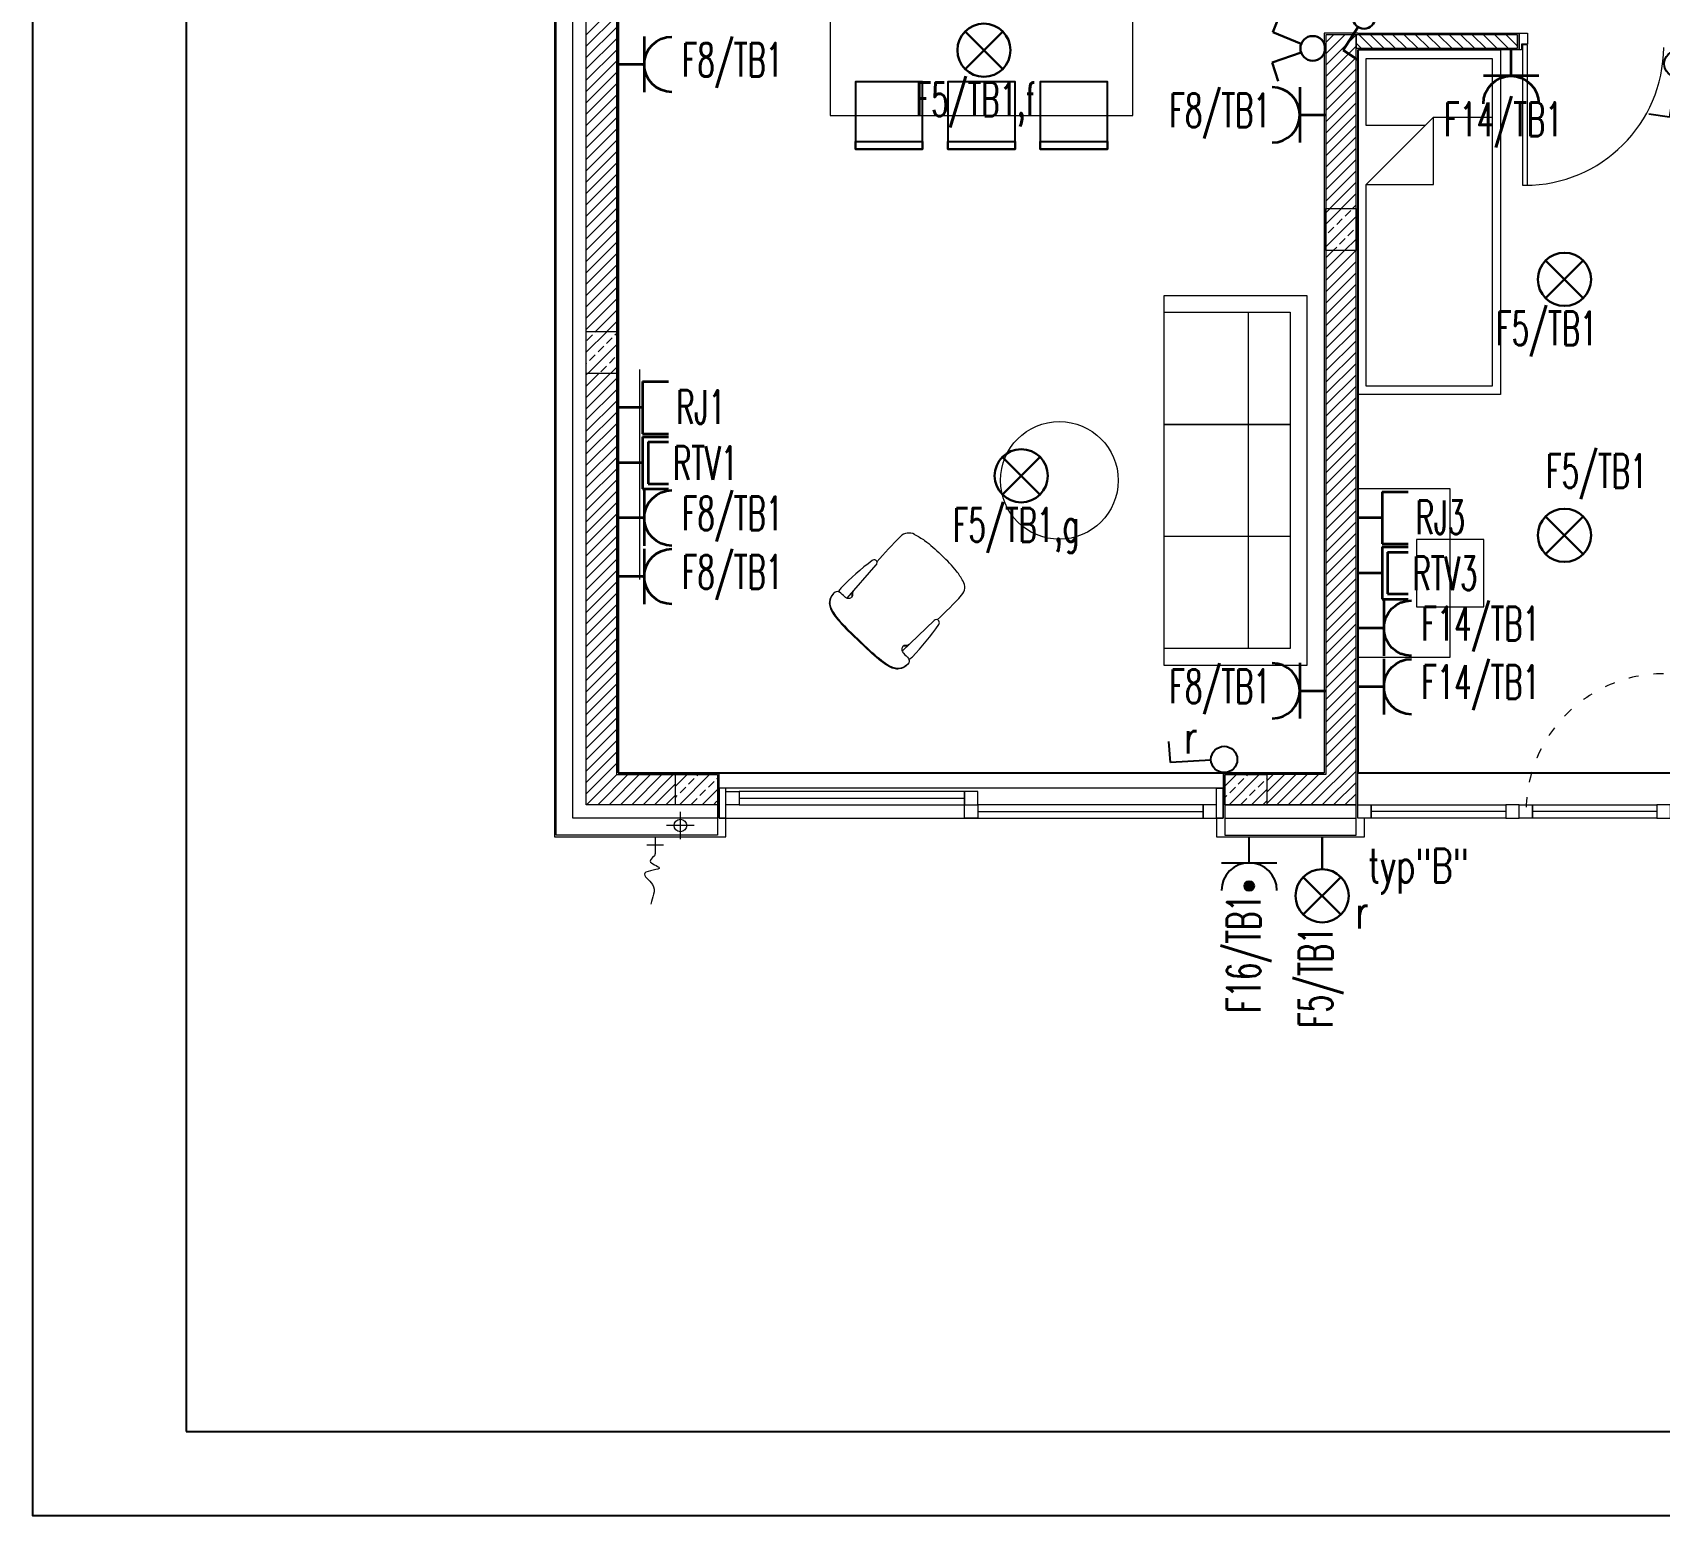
# Model space of a CAD drawing. Header units: millimetres. Extents: x 1780 to 154263, y -7240 to 17216.
# Drawn here: x 114275 to 115243, y 2437 to 3319 of the extents above; entities that cross this region are included whole.
import ezdxf

# ---------------------------------------------------------------- set-up
doc = ezdxf.new("R2010")
doc.units = ezdxf.units.MM
doc.linetypes.add('ACAD_ISO03W100', pattern=[30, 12, -18])
for name, color, linetype, lineweight in [('2d_SX_aranżacja niedrukowana', 191, 'Continuous', 5), ('2d_SX_gruba przekroje', 90, 'Continuous', 20), ('2d_SX_instalacje - kanalizacja opadowa', 130, 'Continuous', 5), ('2d_SX_instalacje szkic - woda', 140, 'Continuous', 5), ('2d_SX_stolarka drzwiowa', 211, 'Continuous', 5), ('2d_SX_stolarka okienna', 5, 'Continuous', 5), ('2d_SX_stolarka okznaczenia', 251, 'Continuous', 5), ('2d_SX_szraf', 251, 'Continuous', 0), ('2d_SX_warstwy', 181, 'Continuous', 9)]:
    doc.layers.add(name, color=color, linetype=linetype, lineweight=lineweight)
doc.layers.add('2d_SX_powierzchnia', color=251, linetype='Continuous', plot=False)
doc.layers.add('2d_SX_rewizja 18 września', color=210, linetype='Continuous')
doc.layers.add('60 instalacje elektryka', color=10, linetype='Continuous')
doc.styles.add('OPIS', font='simplex.shx', dxfattribs={"width": 0.7, "height": 4})
doc.linetypes.add('ZIGZAG', pattern='A,0.00254,-5.08,[131,ltypeshp.shx,S=5.08,R=0,X=-5.08,Y=0],-10.16,[131,ltypeshp.shx,S=5.08,R=180,X=5.08,Y=0],-5.08', length=20.32254)

# ---------------------------------------------------------------- blocks, each defined once
blk = doc.blocks.new('PDKLD B2')
at = {"color": 8}
for points in [[(107171.01, -13036.04), (107171.01, -12996.04), (107131.01, -12996.04), (107131.01, -13036.04)], [(107226.01, -13036.04), (107226.01, -12996.04), (107186.01, -12996.04), (107186.01, -13036.04)], [(107281.01, -13036.04), (107281.01, -12996.04), (107241.01, -12996.04), (107241.01, -13036.04)], [(107131.01, -13036.04), (107131.01, -13031.59), (107171.01, -13031.59), (107171.01, -13036.04), (107171.01, -13036.04)], [(107186.01, -13036.04), (107186.01, -13031.59), (107226.01, -13031.59), (107226.01, -13036.04), (107226.01, -13036.04)], [(107241.01, -13036.04), (107241.01, -13031.59), (107281.01, -13031.59), (107281.01, -13036.04), (107281.01, -13036.04)]]:
    blk.add_lwpolyline(points, close=True, dxfattribs=at)
at = {"layer": '2d_SX_aranżacja niedrukowana', "color": 8}
for p, q in [((107116.01, -12936.04), (107116.01, -13016.04)), ((107296.01, -13016.04), (107296.01, -12936.04)), ((107429.88, -13182.1), (107429.88, -12977.1)), ((107429.88, -12977.1), (107514.88, -12977.1)), ((107514.88, -12977.1), (107514.88, -13182.1)), ((107434.88, -13022.1), (107434.88, -12982.1)), ((107434.88, -12982.1), (107509.88, -12982.1)), ((107509.88, -12982.1), (107509.88, -13017.1)), ((107116.01, -13016.04), (107296.01, -13016.04)), ((107434.88, -13057.1), (107474.88, -13017.1)), ((107474.88, -13057.1), (107474.88, -13017.1)), ((107474.88, -13017.1), (107509.88, -13017.1)), ((107509.88, -13017.1), (107509.88, -13177.1)), ((107469.88, -13022.1), (107434.88, -13022.1)), ((107434.88, -13057.1), (107474.88, -13057.1)), ((107434.88, -13177.1), (107434.88, -13057.1)), ((107314.62, -13343.13), (107314.62, -13123.13)), ((107314.62, -13123.13), (107399.62, -13123.13)), ((107399.62, -13123.13), (107399.62, -13343.13)), ((107314.62, -13133.13), (107364.62, -13133.13)), ((107314.62, -13199.8), (107314.62, -13133.13)), ((107314.62, -13133.13), (107389.62, -13133.13)), ((107314.62, -13333.13), (107314.62, -13133.13)), ((107314.62, -13133.13), (107389.62, -13133.13)), ((107364.62, -13133.13), (107364.62, -13333.13)), ((107389.62, -13133.13), (107389.62, -13199.8)), ((107389.62, -13133.13), (107389.62, -13333.13)), ((107002.8, -13292.14), (107002.8, -13167.25)), ((107514.88, -13182.1), (107429.88, -13182.1)), ((107509.88, -13177.1), (107434.88, -13177.1)), ((107389.62, -13199.8), (107314.62, -13199.8)), ((107314.62, -13266.47), (107314.62, -13199.8)), ((107314.62, -13199.8), (107389.62, -13199.8)), ((107389.62, -13199.8), (107389.62, -13266.47)), ((107484.88, -13238.23), (107429.88, -13238.23)), ((107429.88, -13238.23), (107429.88, -13338.23)), ((107484.88, -13338.23), (107484.88, -13238.23)), ((107389.62, -13266.47), (107314.62, -13266.47)), ((107504.88, -13268.23), (107464.88, -13268.23)), ((107464.88, -13268.23), (107464.88, -13308.23)), ((107504.88, -13308.23), (107504.88, -13268.23)), ((107464.88, -13308.23), (107504.88, -13308.23)), ((107389.62, -13333.13), (107314.62, -13333.13)), ((107429.88, -13338.23), (107484.88, -13338.23)), ((107399.62, -13343.13), (107314.62, -13343.13))]:
    blk.add_line(p, q, dxfattribs=at)
at = {"layer": '2d_SX_aranżacja niedrukowana', "color": 8, "ltscale": 5}
for p, q in [((107181.76, -13277.13), (107182.55, -13277.89)), ((107182.55, -13277.89), (107181.76, -13277.13)), ((107126.01, -13303.22), (107143.45, -13283.43)), ((107158.81, -13334.68), (107177.86, -13316.43)), ((107125.59, -13321.56), (107133.05, -13328.71)), ((107125.92, -13321.22), (107133.37, -13328.38)), ((107140.83, -13335.53), (107133.37, -13328.38)), ((107140.5, -13335.87), (107133.05, -13328.71))]:
    blk.add_line(p, q, dxfattribs=at)
at = {"layer": '2d_SX_aranżacja niedrukowana', "color": 8}
blk.add_circle((107252.35, -13233.13), 35, dxfattribs=at)
at = {"layer": '2d_SX_aranżacja niedrukowana', "color": 8, "ltscale": 5}
for centre, radius, start, end in [((107294.03, -13406.56), 195.37, 134.19938, 140.24116), ((107162.83, -13271.4), 7, 61.2827, 135.59731), ((107236.16, -13407.31), 158.33, 126.9475, 135.96863), ((107142.19, -13282.38), 2, 64.79629, 126.9475), ((107141.72, -13283.38), 3.1, 63.80091, 64.79629), ((107142.01, -13282.17), 1.92, 319.04015, 55.3686), ((107127.91, -13302.38), 7.57, 137.54867, 156.94204), ((107189.07, -13296.57), 7, 316.79697, 31.11158), ((107048.54, -13171.13), 195.37, 312.15312, 318.19491), ((107050.21, -13228.98), 158.33, 316.42565, 325.44679), ((107179.17, -13317.82), 1.92, 37.02568, 133.35414), ((107178.96, -13317.64), 2, 325.44679, 27.59799), ((107159.57, -13332.74), 7.57, 295.45225, 314.84562)]:
    blk.add_arc(centre, radius, start, end, dxfattribs=at)
for points, knots in [([(107166.19, -13265.26), (107168.23, -13266.37), (107173.91, -13269.64), (107178.68, -13274.19), (107181.76, -13277.13)], [23.240302, 23.240302, 23.240302, 23.240302, 92.790579, 219.761328, 219.761328, 219.761328, 219.761328]), ([(107195.06, -13292.95), (107193.86, -13290.96), (107190.36, -13285.42), (107185.61, -13280.84), (107182.55, -13277.89)], [23.240302, 23.240302, 23.240302, 23.240302, 92.790579, 219.761328, 219.761328, 219.761328, 219.761328]), ([(107129.89, -13298.9), (107129.18, -13299.69), (107129.35, -13301.23), (107129.3, -13302.67), (107126.55, -13303.79), (107123.84, -13301.88), (107122.28, -13299.69), (107118.7, -13298.69), (107114.64, -13304.75), (107117.55, -13312.08), (107121.75, -13316.8), (107125.92, -13321.22)], [35.547652, 35.547652, 35.547652, 35.547652, 49.00023, 66.309288, 85.229526, 111.193115, 163.953793, 196.697447, 241.054968, 281.448437, 328.775439, 328.775439, 328.775439, 328.775439]), ([(107129.56, -13299.24), (107128.85, -13300.03), (107129.01, -13301.47), (107129, -13302.34), (107128.74, -13302.72)], [35.547652, 35.547652, 35.547652, 35.547652, 49.00023, 64.270287, 64.270287, 64.270287, 64.270287]), ([(107117.78, -13300.57), (107116.68, -13301.63), (107114.51, -13305.57), (107117.23, -13312.42), (107121.43, -13317.14), (107125.59, -13321.56)], [205.467781, 205.467781, 205.467781, 205.467781, 241.054968, 281.448437, 328.775439, 328.775439, 328.775439, 328.775439]), ([(107161.8, -13342.79), (107160.79, -13343.93), (107156.94, -13346.27), (107149.99, -13343.84), (107145.09, -13339.84), (107140.5, -13335.87)], [205.467781, 205.467781, 205.467781, 205.467781, 241.054968, 281.448437, 328.775439, 328.775439, 328.775439, 328.775439]), ([(107162.97, -13330.63), (107162.2, -13331.37), (107160.66, -13331.26), (107159.23, -13331.37), (107158.22, -13334.16), (107160.24, -13336.79), (107162.5, -13338.26), (107163.64, -13341.8), (107157.76, -13346.11), (107150.31, -13343.5), (107145.42, -13339.5), (107140.83, -13335.53)], [35.547652, 35.547652, 35.547652, 35.547652, 49.00023, 66.309288, 85.229526, 111.193115, 163.953793, 196.697447, 241.054968, 281.448437, 328.775439, 328.775439, 328.775439, 328.775439]), ([(107162.64, -13330.96), (107161.88, -13331.71), (107160.43, -13331.6), (107159.57, -13331.66), (107159.2, -13331.93)], [35.547652, 35.547652, 35.547652, 35.547652, 49.00023, 64.270287, 64.270287, 64.270287, 64.270287])]:
    blk.add_open_spline(points, degree=3, knots=knots, dxfattribs=at)
at = {"layer": '2d_SX_gruba przekroje', "color": 8}
for p, q in [((106951.88, -12637.1), (106951.88, -13445.1)), ((106989.88, -13407.1), (106989.88, -12867.1)), ((107429.88, -12967.1), (107409.88, -12967.1)), ((107409.88, -12967.1), (107409.88, -13407.1)), ((107429.88, -12967.1), (107525.88, -12967.1)), ((107525.88, -12967.1), (107525.88, -12977.1)), ((107525.88, -12977.1), (107429.88, -12977.1)), ((107429.88, -13407.1), (107429.88, -12977.1)), ((107049.88, -13407.1), (106989.88, -13407.1)), ((107049.88, -13434.1), (107049.88, -13407.1)), ((107409.88, -13407.1), (107349.88, -13407.1)), ((107349.88, -13407.1), (107349.88, -13434.1)), ((107429.88, -13434.1), (107429.88, -13407.1)), ((107053.88, -13434.1), (107049.88, -13434.1)), ((107053.88, -13445.1), (107053.88, -13434.1)), ((107349.88, -13434.1), (107345.88, -13434.1)), ((107345.88, -13434.1), (107345.88, -13445.1)), ((107349.88, -13434.1), (107349.88, -13434.1)), ((107433.88, -13434.1), (107429.88, -13434.1)), ((107433.88, -13445.1), (107433.88, -13434.1)), ((106951.88, -13445.1), (107049.88, -13445.1)), ((107049.88, -13445.1), (107053.88, -13445.1)), ((107345.88, -13445.1), (107349.88, -13445.1)), ((107349.88, -13445.1), (107429.88, -13445.1)), ((107429.88, -13445.1), (107433.88, -13445.1))]:
    blk.add_line(p, q, dxfattribs=at)
at = {"layer": '2d_SX_instalacje - kanalizacja opadowa', "color": 8}
for p, q in [((107026.88, -13446.52), (107026.88, -13430.18)), ((107035.04, -13438.35), (107018.71, -13438.35))]:
    blk.add_line(p, q, dxfattribs=at)
blk.add_circle((107026.88, -13438.35), 3.75, dxfattribs=at)
at = {"layer": '2d_SX_instalacje szkic - woda', "color": 8}
for p, q in [((107016.88, -13450.1), (107006.88, -13450.1)), ((107011.88, -13445.1), (107011.88, -13455.1))]:
    blk.add_line(p, q, dxfattribs=at)
at = {"layer": '2d_SX_instalacje szkic - woda', "color": 8, "start_tangent": (0.020138, -0.999797), "end_tangent": (-0.22984, -0.973228)}
blk.add_spline([(107011.88, -13455.1), (107008.81, -13459.48), (107014.32, -13463.47), (107005.64, -13466.77), (107010.19, -13473.38), (107009.22, -13485.08)], degree=3, dxfattribs=at)
at = {"layer": '2d_SX_powierzchnia', "color": 8}
for p, q in [((106989.88, -12867.1), (106989.88, -13407.1)), ((107429.88, -12977.1), (107429.88, -13407.1)), ((106989.88, -13407.1), (107409.88, -13407.1)), ((107429.88, -13407.1), (107615.88, -13407.1))]:
    blk.add_line(p, q, dxfattribs=at)
at = {"layer": '2d_SX_stolarka drzwiowa', "color": 8}
for p, q in [((107525.88, -12977.1), (107525.88, -12967.1)), ((107525.88, -12967.1), (107530.88, -12967.1)), ((107530.88, -12967.1), (107530.88, -12973.6)), ((107527.38, -12977.1), (107525.88, -12977.1)), ((107530.88, -12973.6), (107527.38, -12973.6)), ((107527.38, -12973.6), (107527.38, -12977.1)), ((107527.88, -12974.1), (107527.88, -13057.6)), ((107530.88, -12974.1), (107527.88, -12974.1)), ((107530.88, -13057.6), (107530.88, -12974.1)), ((107527.88, -13057.6), (107530.88, -13057.6))]:
    blk.add_line(p, q, dxfattribs=at)
at = {"layer": '2d_SX_stolarka okienna', "color": 8}
for p, q in [((107349.88, -13416.1), (107049.88, -13416.1)), ((107049.88, -13416.1), (107049.88, -13434.1)), ((107049.88, -13416.1), (107049.88, -13434.1)), ((107053.88, -13416.1), (107049.88, -13416.1)), ((107053.88, -13434.1), (107053.88, -13416.1)), ((107053.88, -13418.1), (107061.88, -13418.1)), ((107053.88, -13426.1), (107053.88, -13418.1)), ((107053.88, -13418.1), (107053.88, -13418.1)), ((107061.88, -13418.1), (107061.88, -13426.1)), ((107061.88, -13418.1), (107061.88, -13426.1)), ((107195.88, -13418.1), (107061.88, -13418.1)), ((107061.88, -13422.1), (107195.88, -13422.1)), ((107203.88, -13418.1), (107195.88, -13418.1)), ((107195.88, -13418.1), (107195.88, -13426.1)), ((107195.88, -13426.1), (107195.88, -13418.1)), ((107203.88, -13426.1), (107203.88, -13418.1)), ((107203.88, -13418.1), (107203.88, -13418.1)), ((107345.88, -13434.1), (107345.88, -13416.1)), ((107345.88, -13416.1), (107349.88, -13416.1)), ((107349.88, -13416.1), (107349.88, -13434.1)), ((107349.88, -13434.1), (107349.88, -13416.1)), ((107049.88, -13434.1), (107349.88, -13434.1)), ((107049.88, -13434.1), (107053.88, -13434.1)), ((107061.88, -13426.1), (107053.88, -13426.1)), ((107061.88, -13426.1), (107195.88, -13426.1)), ((107195.88, -13426.1), (107203.88, -13426.1)), ((107195.88, -13434.1), (107195.88, -13426.1)), ((107195.88, -13426.1), (107195.88, -13426.1)), ((107195.88, -13426.1), (107203.88, -13426.1)), ((107203.88, -13434.1), (107195.88, -13434.1)), ((107203.88, -13426.1), (107203.88, -13434.1)), ((107203.88, -13426.1), (107203.88, -13434.1)), ((107337.88, -13426.1), (107203.88, -13426.1)), ((107203.88, -13430.1), (107337.88, -13430.1)), ((107203.88, -13434.1), (107337.88, -13434.1)), ((107345.88, -13426.1), (107337.88, -13426.1)), ((107337.88, -13426.1), (107337.88, -13434.1)), ((107337.88, -13434.1), (107337.88, -13426.1)), ((107337.88, -13434.1), (107345.88, -13434.1)), ((107345.88, -13434.1), (107345.88, -13426.1)), ((107345.88, -13426.1), (107345.88, -13426.1)), ((107349.88, -13434.1), (107345.88, -13434.1))]:
    blk.add_line(p, q, dxfattribs=at)
for points in [[(107429.88, -13426.1), (107437.88, -13426.1), (107437.88, -13434.1), (107429.88, -13434.1), (107429.88, -13426.1)], [(107517.88, -13426.1), (107517.88, -13434.1), (107437.88, -13434.1), (107437.88, -13426.1)], [(107525.88, -13426.1), (107517.88, -13426.1), (107517.88, -13434.1), (107525.88, -13434.1), (107525.88, -13426.1)], [(107525.88, -13426.1), (107533.88, -13426.1), (107533.88, -13434.1), (107525.88, -13434.1), (107525.88, -13426.1)], [(107607.88, -13426.1), (107607.88, -13434.1), (107533.88, -13434.1), (107533.88, -13426.1)], [(107615.88, -13426.1), (107607.88, -13426.1), (107607.88, -13434.1), (107615.88, -13434.1), (107615.88, -13426.1)]]:
    blk.add_lwpolyline(points, close=True, dxfattribs=at)
for points in [[(107517.88, -13430.1), (107437.88, -13430.1)], [(107607.88, -13430.1), (107533.88, -13430.1)]]:
    blk.add_lwpolyline(points, dxfattribs=at)
at = {"layer": '2d_SX_stolarka okienna', "color": 8, "linetype": 'ACAD_ISO03W100', "ltscale": 0.5}
blk.add_arc((107612.04, -13430.17), 82.07, 90.1168, 179.95145, dxfattribs=at)
at = {"layer": '2d_SX_stolarka okznaczenia', "color": 8}
blk.add_arc((107529.45, -12975.17), 82.43, 269.94923, 359.70246, dxfattribs=at)
at = {"layer": '2d_SX_szraf', "color": 8, "linetype": 'ZIGZAG'}
for p, q in [((106962.88, -13434.1), (106962.88, -12610.1)), ((106970.88, -13434.1), (106962.88, -13434.1)), ((107048.88, -13434.1), (106970.88, -13434.1)), ((107350.88, -13434.1), (107428.88, -13434.1))]:
    blk.add_line(p, q, dxfattribs=at)
at = {"layer": '2d_SX_szraf', "color": 8, "linetype": 'Continuous'}
for p, q in [((106970.88, -12968.2), (106988.88, -12950.2)), ((106970.88, -12974.93), (106988.88, -12956.93)), ((106970.88, -12981.67), (106988.88, -12963.67)), ((106970.88, -12988.4), (106988.88, -12970.4)), ((107410.88, -12972.72), (107415.5, -12968.1)), ((107410.88, -12979.45), (107422.23, -12968.1)), ((107410.88, -12986.19), (107428.88, -12968.19)), ((107430.62, -12968.1), (107438.62, -12976.1)), ((107437.36, -12968.1), (107445.36, -12976.1)), ((107444.09, -12968.1), (107452.09, -12976.1)), ((107450.83, -12968.1), (107458.83, -12976.1)), ((107457.56, -12968.1), (107465.56, -12976.1)), ((107464.3, -12968.1), (107472.3, -12976.1)), ((107471.04, -12968.1), (107479.04, -12976.1)), ((107477.77, -12968.1), (107485.77, -12976.1)), ((107484.51, -12968.1), (107492.51, -12976.1)), ((107491.24, -12968.1), (107499.24, -12976.1)), ((107497.98, -12968.1), (107505.98, -12976.1)), ((107504.71, -12968.1), (107512.71, -12976.1)), ((107511.45, -12968.1), (107519.45, -12976.1)), ((107518.18, -12968.1), (107524.88, -12974.79)), ((106970.88, -12995.14), (106988.88, -12977.14)), ((107410.88, -12992.92), (107428.88, -12974.92)), ((107428.88, -12973.08), (107431.89, -12976.1)), ((106970.88, -13001.87), (106988.88, -12983.87)), ((107410.88, -12999.66), (107428.88, -12981.66)), ((107410.88, -13006.39), (107428.88, -12988.39)), ((106970.88, -13008.61), (106988.88, -12990.61)), ((106970.88, -13015.34), (106988.88, -12997.34)), ((107410.88, -13013.13), (107428.88, -12995.13)), ((106970.88, -13022.08), (106988.88, -13004.08)), ((107410.88, -13019.87), (107428.88, -13001.87)), ((107410.88, -13026.6), (107428.88, -13008.6)), ((106970.88, -13028.81), (106988.88, -13010.81)), ((106970.88, -13035.55), (106988.88, -13017.55)), ((107410.88, -13033.34), (107428.88, -13015.34)), ((106970.88, -13042.28), (106988.88, -13024.28)), ((107410.88, -13040.07), (107428.88, -13022.07)), ((106970.88, -13049.02), (106988.88, -13031.02)), ((106970.88, -13055.75), (106988.88, -13037.75)), ((107410.88, -13046.81), (107428.88, -13028.81)), ((107410.88, -13053.54), (107428.88, -13035.54)), ((106970.88, -13062.49), (106988.88, -13044.49)), ((107410.88, -13060.28), (107428.88, -13042.28)), ((106970.88, -13069.22), (106988.88, -13051.22)), ((107410.88, -13067.01), (107428.88, -13049.01)), ((107413.23, -13071.4), (107428.88, -13055.75)), ((106970.88, -13075.96), (106988.88, -13057.96)), ((106970.88, -13082.69), (106988.88, -13064.69)), ((107419.96, -13071.4), (107428.88, -13062.48)), ((106970.88, -13089.43), (106988.88, -13071.43)), ((107410.88, -13080.64), (107420.12, -13071.4)), ((107410.88, -13073.91), (107413.39, -13071.4)), ((107410.88, -13094.11), (107428.88, -13076.11)), ((107422.39, -13075.87), (107425.75, -13072.5)), ((107426.7, -13071.4), (107428.88, -13069.22)), ((106970.88, -13096.16), (106988.88, -13078.16)), ((106970.88, -13102.9), (106988.88, -13084.9)), ((107412.28, -13085.97), (107415.65, -13082.6)), ((107417.33, -13080.92), (107420.7, -13077.55)), ((107424.07, -13087.65), (107427.44, -13084.29)), ((106970.88, -13109.64), (106988.88, -13091.64)), ((107415.33, -13096.4), (107417.33, -13094.39)), ((107419.02, -13092.71), (107422.39, -13089.34)), ((107422.06, -13096.4), (107428.88, -13089.58)), ((106970.88, -13116.37), (106988.88, -13098.37)), ((106970.88, -13123.11), (106988.88, -13105.11)), ((107410.88, -13100.69), (107415.17, -13096.4)), ((107410.88, -13107.42), (107421.9, -13096.4)), ((107410.88, -13114.16), (107428.64, -13096.4)), ((107410.88, -13120.89), (107428.88, -13102.89)), ((107428.8, -13096.4), (107428.88, -13096.32)), ((106970.88, -13129.84), (106988.88, -13111.84)), ((107410.88, -13127.63), (107428.88, -13109.63)), ((106970.88, -13136.58), (106988.88, -13118.58)), ((107410.88, -13134.36), (107428.88, -13116.36)), ((107410.88, -13141.1), (107428.88, -13123.1)), ((106970.88, -13143.31), (106988.88, -13125.31)), ((106976.4, -13144.53), (106988.88, -13132.05)), ((107410.88, -13147.83), (107428.88, -13129.83)), ((106970.88, -13156.94), (106983.29, -13144.53)), ((106976.18, -13144.9), (106976.56, -13144.53)), ((106983.13, -13144.53), (106988.88, -13138.78)), ((107410.88, -13154.57), (107428.88, -13136.57)), ((107410.88, -13161.3), (107428.88, -13143.3)), ((106971.13, -13149.95), (106974.5, -13146.59)), ((106971.76, -13169.53), (106988.88, -13152.41)), ((106977.86, -13156.69), (106981.23, -13153.32)), ((106982.91, -13151.64), (106986.28, -13148.27)), ((106987.97, -13146.59), (106988.88, -13145.68)), ((107410.88, -13168.04), (107428.88, -13150.04)), ((106970.88, -13163.68), (106971.13, -13163.43)), ((106972.81, -13161.74), (106976.18, -13158.37)), ((106984.6, -13163.43), (106987.97, -13160.06)), ((107410.88, -13174.77), (107428.88, -13156.77)), ((107410.88, -13181.51), (107428.88, -13163.51)), ((106970.88, -13170.25), (106971.6, -13169.53)), ((106970.88, -13176.99), (106978.34, -13169.53)), ((106970.88, -13183.72), (106985.07, -13169.53)), ((106970.88, -13190.46), (106988.88, -13172.46)), ((106979.55, -13168.48), (106982.91, -13165.11)), ((106985.23, -13169.53), (106988.88, -13165.88)), ((107410.88, -13188.25), (107428.88, -13170.25)), ((106970.88, -13197.19), (106988.88, -13179.19)), ((107410.88, -13194.98), (107428.88, -13176.98)), ((106970.88, -13203.93), (106988.88, -13185.93)), ((106970.88, -13210.66), (106988.88, -13192.66)), ((107410.88, -13201.72), (107428.88, -13183.72)), ((107410.88, -13208.45), (107428.88, -13190.45)), ((106970.88, -13217.4), (106988.88, -13199.4)), ((107410.88, -13215.19), (107428.88, -13197.19)), ((106970.88, -13224.13), (106988.88, -13206.13)), ((107410.88, -13221.92), (107428.88, -13203.92)), ((107410.88, -13228.66), (107428.88, -13210.66)), ((106970.88, -13230.87), (106988.88, -13212.87)), ((106970.88, -13237.6), (106988.88, -13219.6)), ((107410.88, -13235.39), (107428.88, -13217.39)), ((106970.88, -13244.34), (106988.88, -13226.34)), ((107410.88, -13242.13), (107428.88, -13224.13)), ((107410.88, -13248.86), (107428.88, -13230.86)), ((106970.88, -13251.07), (106988.88, -13233.07)), ((106970.88, -13257.81), (106988.88, -13239.81)), ((107410.88, -13255.6), (107428.88, -13237.6)), ((106970.88, -13264.54), (106988.88, -13246.54)), ((107410.88, -13262.33), (107428.88, -13244.33)), ((107410.88, -13269.07), (107428.88, -13251.07)), ((106970.88, -13271.28), (106988.88, -13253.28)), ((106970.88, -13278.02), (106988.88, -13260.02)), ((107410.88, -13275.8), (107428.88, -13257.8)), ((106970.88, -13284.75), (106988.88, -13266.75)), ((107410.88, -13282.54), (107428.88, -13264.54)), ((106970.88, -13291.49), (106988.88, -13273.49)), ((107410.88, -13289.27), (107428.88, -13271.27)), ((107410.88, -13296.01), (107428.88, -13278.01)), ((106970.88, -13298.22), (106988.88, -13280.22)), ((106970.88, -13304.96), (106988.88, -13286.96)), ((107410.88, -13302.74), (107428.88, -13284.74)), ((106970.88, -13311.69), (106988.88, -13293.69)), ((107410.88, -13309.48), (107428.88, -13291.48)), ((107410.88, -13316.21), (107428.88, -13298.21)), ((106970.88, -13318.43), (106988.88, -13300.43)), ((106970.88, -13325.16), (106988.88, -13307.16)), ((107410.88, -13322.95), (107428.88, -13304.95)), ((106970.88, -13331.9), (106988.88, -13313.9)), ((107410.88, -13329.68), (107428.88, -13311.68)), ((107410.88, -13336.42), (107428.88, -13318.42)), ((106970.88, -13338.63), (106988.88, -13320.63)), ((106970.88, -13345.37), (106988.88, -13327.37)), ((107410.88, -13343.15), (107428.88, -13325.15)), ((106970.88, -13352.1), (106988.88, -13334.1)), ((107410.88, -13349.89), (107428.88, -13331.89)), ((106970.88, -13358.84), (106988.88, -13340.84)), ((106970.88, -13365.57), (106988.88, -13347.57)), ((107410.88, -13356.62), (107428.88, -13338.62)), ((107410.88, -13363.36), (107428.88, -13345.36)), ((106970.88, -13372.31), (106988.88, -13354.31)), ((107410.88, -13370.1), (107428.88, -13352.1)), ((106970.88, -13379.04), (106988.88, -13361.04)), ((107410.88, -13376.83), (107428.88, -13358.83)), ((107410.88, -13383.57), (107428.88, -13365.57)), ((106970.88, -13385.78), (106988.88, -13367.78)), ((106970.88, -13392.51), (106988.88, -13374.51)), ((107410.88, -13390.3), (107428.88, -13372.3)), ((106970.88, -13399.25), (106988.88, -13381.25)), ((107410.88, -13397.04), (107428.88, -13379.04)), ((107410.88, -13403.77), (107428.88, -13385.77)), ((106970.88, -13405.98), (106988.88, -13387.98)), ((106970.88, -13412.72), (106988.88, -13394.72)), ((107395.29, -13426.1), (107428.88, -13392.51)), ((106970.88, -13419.45), (106988.88, -13401.45)), ((107402.02, -13426.1), (107428.88, -13399.24)), ((107408.76, -13426.1), (107428.88, -13405.98)), ((106970.97, -13426.1), (106988.97, -13408.1)), ((106977.7, -13426.1), (106995.7, -13408.1)), ((106984.44, -13426.1), (107002.44, -13408.1)), ((106991.17, -13426.1), (107009.17, -13408.1)), ((106997.91, -13426.1), (107015.91, -13408.1)), ((107004.64, -13426.1), (107022.64, -13408.1)), ((107011.38, -13426.1), (107023.88, -13413.6)), ((107023.88, -13415.03), (107030.81, -13408.1)), ((107026.28, -13426.1), (107044.28, -13408.1)), ((107026.74, -13418.9), (107030.1, -13415.53)), ((107031.79, -13413.85), (107035.15, -13410.48)), ((107036.84, -13408.8), (107037.54, -13408.1)), ((107043.57, -13415.53), (107046.94, -13412.17)), ((107048.62, -13410.48), (107048.88, -13410.23)), ((107350.88, -13415.03), (107357.81, -13408.1)), ((107353.28, -13426.1), (107371.28, -13408.1)), ((107353.74, -13418.9), (107357.1, -13415.53)), ((107358.79, -13413.85), (107362.15, -13410.48)), ((107363.84, -13408.8), (107364.54, -13408.1)), ((107370.57, -13415.53), (107373.94, -13412.17)), ((107375.62, -13410.48), (107375.88, -13410.23)), ((107375.88, -13411.83), (107379.61, -13408.1)), ((107375.88, -13418.57), (107386.35, -13408.1)), ((107375.88, -13425.3), (107393.08, -13408.1)), ((107381.82, -13426.1), (107399.82, -13408.1)), ((107388.55, -13426.1), (107406.55, -13408.1)), ((107415.49, -13426.1), (107428.88, -13412.71)), ((107018.12, -13426.1), (107023.88, -13420.34)), ((107023.88, -13421.76), (107025.05, -13420.59)), ((107033.47, -13425.64), (107036.84, -13422.27)), ((107038.52, -13420.59), (107041.89, -13417.22)), ((107039.75, -13426.1), (107048.88, -13416.97)), ((107046.48, -13426.1), (107048.62, -13423.95)), ((107350.88, -13421.76), (107352.05, -13420.59)), ((107360.47, -13425.64), (107363.84, -13422.27)), ((107365.52, -13420.59), (107368.89, -13417.22)), ((107366.75, -13426.1), (107375.88, -13416.97)), ((107373.48, -13426.1), (107375.62, -13423.95)), ((107422.23, -13426.1), (107428.88, -13419.45))]:
    blk.add_line(p, q, dxfattribs=at)
at = {"layer": '2d_SX_warstwy', "color": 8}
for p, q in [((106952.88, -13444.1), (106952.88, -12600.1)), ((106970.88, -13426.1), (106970.88, -12618.1)), ((106988.88, -12636.1), (106988.88, -13408.1)), ((107428.88, -12968.1), (107410.88, -12968.1)), ((107410.88, -12968.1), (107410.88, -13408.1)), ((107428.88, -13408.1), (107428.88, -12968.1)), ((107428.88, -12968.1), (107428.88, -12976.1)), ((107524.88, -12968.1), (107428.88, -12968.1)), ((107524.88, -12976.1), (107524.88, -12968.1)), ((107428.88, -12976.1), (107524.88, -12976.1)), ((107410.88, -13071.4), (107428.88, -13071.4)), ((107410.88, -13096.4), (107410.88, -13071.4)), ((107428.88, -13071.4), (107428.88, -13096.4)), ((107428.88, -13096.4), (107410.88, -13096.4)), ((106970.88, -13144.53), (106988.88, -13144.53)), ((106970.88, -13169.53), (106970.88, -13144.53)), ((106988.88, -13144.53), (106988.88, -13169.53)), ((106988.88, -13169.53), (106970.88, -13169.53)), ((106988.88, -13408.1), (107048.88, -13408.1)), ((107023.88, -13426.1), (107023.88, -13408.1)), ((107023.88, -13408.1), (107048.88, -13408.1)), ((107048.88, -13408.1), (107048.88, -13426.1)), ((107048.88, -13408.1), (107048.88, -13426.1)), ((107350.88, -13426.1), (107350.88, -13408.1)), ((107350.88, -13408.1), (107375.88, -13408.1)), ((107410.88, -13408.1), (107350.88, -13408.1)), ((107350.88, -13408.1), (107350.88, -13426.1)), ((107375.88, -13408.1), (107375.88, -13426.1)), ((107428.88, -13426.1), (107428.88, -13408.1)), ((107048.88, -13426.1), (106970.88, -13426.1)), ((107048.88, -13426.1), (107023.88, -13426.1)), ((107048.88, -13426.1), (107048.88, -13444.1)), ((107375.88, -13426.1), (107350.88, -13426.1)), ((107428.88, -13426.1), (107350.88, -13426.1)), ((107350.88, -13426.1), (107350.88, -13444.1)), ((107350.88, -13426.1), (107428.88, -13426.1)), ((107428.88, -13444.1), (107428.88, -13426.1)), ((106970.88, -13444.1), (106952.88, -13444.1)), ((107048.88, -13444.1), (106970.88, -13444.1)), ((107350.88, -13444.1), (107428.88, -13444.1))]:
    blk.add_line(p, q, dxfattribs=at)
blk = doc.blocks.new('lampa1')
at = {"layer": '60 instalacje elektryka', "lineweight": 30}
for p, q in [((2045.42, 2946.75), (2067.75, 2924.42)), ((2067.75, 2946.75), (2045.42, 2924.42))]:
    blk.add_line(p, q, dxfattribs=at)
blk.add_circle((2056.58, 2935.58), 15.79, dxfattribs=at)
blk = doc.blocks.new('RTV')
at = {"layer": '60 instalacje elektryka', "lineweight": 35}
for p, q in [((3030.85, 2534.74), (3019.1, 2534.74)), ((3028.39, 2532.39), (3019.1, 2532.39)), ((3028.39, 2532.39), (3028.39, 2513.58)), ((3030.85, 2534.74), (3030.85, 2511.24)), ((3030.85, 2522.99), (3041.84, 2522.99)), ((3028.39, 2513.58), (3019.1, 2513.58)), ((3030.85, 2511.24), (3019.1, 2511.24))]:
    blk.add_line(p, q, dxfattribs=at)
blk = doc.blocks.new('RJ')
at = {"layer": '60 instalacje elektryka', "lineweight": 35}
for p, q in [((3030.85, 2559.64), (3019.1, 2559.64)), ((3030.85, 2559.64), (3030.85, 2536.13)), ((3030.85, 2547.89), (3041.84, 2547.89)), ((3030.85, 2536.13), (3019.1, 2536.13))]:
    blk.add_line(p, q, dxfattribs=at)
blk = doc.blocks.new('gniazdo')
at = {"layer": '60 instalacje elektryka', "lineweight": 35}
for p, q in [((1911.13, 1039.39), (1911.13, 1043.76)), ((1911.13, 1041.58), (1909.09, 1041.58))]:
    blk.add_line(p, q, dxfattribs=at)
blk.add_arc((1913.32, 1041.58), 2.18, 90, 270, dxfattribs=at)
blk = doc.blocks.new('gniazdo IP44')
at = {"layer": '60 instalacje elektryka'}
h = blk.add_hatch(color=256, dxfattribs=at)
h.dxf.hatch_style = 1
edge = h.paths.add_edge_path()
edge.add_arc((1758.87, 20893.39), 2.87, 0, 360)
at = {"layer": '60 instalacje elektryka', "lineweight": 25}
for p, q in [((1775.37, 20879.59), (1742.37, 20879.59)), ((1758.87, 20879.59), (1758.87, 20864.16))]:
    blk.add_line(p, q, dxfattribs=at)
at = {"layer": '60 instalacje elektryka'}
blk.add_circle((1758.87, 20893.39), 2.87, dxfattribs=at)
at = {"layer": '60 instalacje elektryka', "lineweight": 25}
blk.add_arc((1758.87, 20896.09), 16.5, 180, 0, dxfattribs=at)
blk = doc.blocks.new('swiecznikowy')
at = {"layer": '60 instalacje elektryka', "lineweight": 30}
for p, q in [((2664.24, 2089), (2665.41, 2097.95)), ((2678.19, 2087.04), (2664.24, 2089)), ((2679.06, 2083.14), (2667.28, 2075.42)), ((2667.28, 2075.42), (2672.16, 2067.82))]:
    blk.add_line(p, q, dxfattribs=at)
blk.add_circle((2683.81, 2086.25), 5.68, dxfattribs=at)
blk.add_circle((2683.81, 2086.25), 5.68, dxfattribs=at)
blk = doc.blocks.new('wyl jednbieg')
at = {"layer": '60 instalacje elektryka', "lineweight": 30}
for p, q in [((2059.79, 3882.77), (2066.28, 3897.38)), ((2066.28, 3897.38), (2075.69, 3893.31))]:
    blk.add_line(p, q, dxfattribs=at)
blk.add_circle((2057.17, 3876.88), 6.45, dxfattribs=at)
blk = doc.blocks.new('schodowy')
blk.add_blockref('wyl jednbieg', (82.33, 4.2))
at = {"rotation": 180}
blk.add_blockref('wyl jednbieg', (4196.68, 7757.96), dxfattribs=at)
blk = doc.blocks.new('jednobiegunowy')
at = {"layer": '60 instalacje elektryka'}
for p, q in [((2190.56, 2793.4), (2200.02, 2802.78)), ((2200.02, 2802.78), (2204.88, 2797.97))]:
    blk.add_line(p, q, dxfattribs=at)
blk.add_circle((2187.5, 2790.37), 4.3, dxfattribs=at)
blk = doc.blocks.new('kinkiet')
at = {"layer": '60 instalacje elektryka', "lineweight": 30}
for p, q in [((-249830.13, -8956.18), (-249807.78, -8978.54)), ((-249830.13, -8978.54), (-249807.78, -8956.18)), ((-249834.76, -8967.36), (-249854.04, -8967.36))]:
    blk.add_line(p, q, dxfattribs=at)
blk.add_circle((-249818.96, -8967.36), 15.81, dxfattribs=at)

msp = doc.modelspace()

# ---------------------------------------------------------------- linework, layer by layer
at = {"layer": '60 instalacje elektryka'}
for points in [[(118479.63, 5410.65), (114275.01, 5410.65), (114275.01, 2437.38), (118479.63, 2437.38)], [(114366.48, 2487.38), (118428.45, 2487.38), (118428.45, 5360.65), (114366.48, 5360.65)]]:
    msp.add_lwpolyline(points, close=True, dxfattribs=at)

# ---------------------------------------------------------------- block references
at = {"layer": '2d_SX_rewizja 18 września'}
msp.add_blockref('PDKLD B2', (7633.58, 16286.09), dxfattribs=at)
at = {"layer": '60 instalacje elektryka'}
for name, p, xscale, yscale, zscale, rotation in [('schodowy', (117175.55, 7319.39), -1.01853555804, 1.01853555804, 1.01853555804, 123.2886194740526), ('swiecznikowy', (111106.47, 5300.34), -1.295999999999999, 1.296, 1.296, 191.0000545508107), ('lampa1', (117779.86, 5367.66), -1.0011, 1.0011, 1.0011, 89.99999999999993), ('gniazdo', (100197.98, 11170.76), -7.556206694400001, 7.556206694400001, 7.556206694400001, 180), ('jednobiegunowy', (115407.29, 9745.57), 1.818212235840003, 1.818212235840003, 1.818212235840003, 216.7286372693394), ('gniazdo', (123025.05, 17734.47), -7.556206694400001, 7.556206694400001, 7.556206694400001, 89.9999999999999), ('gniazdo', (129469.93, 11140.73), 7.556206694400001, 7.556206694400001, 7.556206694400001, 180), ('lampa1', (118125.24, 5231.39), -1.0011, 1.0011, 1.0011, 89.99999999999991), ('lampa1', (117802.04, 5114.56), -1.0011, 1.0011, 1.0011, 89.99999999999991), ('gniazdo', (100197.98, 10901.02), -7.556206694400001, 7.556206694400001, 7.556206694400001, 180), ('lampa1', (118125.24, 5079.15), -1.0011, 1.0011, 1.0011, 89.9999999999999), ('gniazdo', (100197.98, 10866.2), -7.556206694400001, 7.556206694400001, 7.556206694400001, 180), ('gniazdo', (100637.98, 10835.48), -7.556206694400001, 7.556206694400001, 7.556206694400001, 180), ('gniazdo', (129469.93, 10798.22), 7.556206694400001, 7.556206694400001, 7.556206694400001, 180), ('gniazdo', (100637.98, 10800.67), -7.556206694400001, 7.556206694400001, 7.556206694400001, 180), ('jednobiegunowy', (121325.13, 4048.47), 1.818212235840003, 1.818212235840003, 1.818212235840003, 138.4739746249775)]:
    msp.add_blockref(name, p, dxfattribs=dict(at, xscale=xscale, yscale=yscale, zscale=zscale, rotation=rotation))
at = {"layer": '60 instalacje elektryka', "xscale": -1.32, "yscale": 1.32, "zscale": 1.32}
for name, p in [('RJ', (118638.69, -266.94)), ('RTV', (118638.69, -266.94)), ('RJ', (119078.69, -332.48)), ('RTV', (119078.69, -332.48))]:
    msp.add_blockref(name, p, dxfattribs=at)
at = {"layer": '60 instalacje elektryka', "rotation": 180}
msp.add_blockref('gniazdo IP44', (116757.74, 23705.15), dxfattribs=at)
at = {"layer": '60 instalacje elektryka', "xscale": -1, "rotation": 89.99999999999991}
msp.add_blockref('kinkiet', (106074.88, -247013.05), dxfattribs=at)

# ---------------------------------------------------------------- texts
at = {"layer": '60 instalacje elektryka', "lineweight": 15, "char_height": 20, "style": 'OPIS'}
for s, insert, width, attachment_point in [('\\pxql;{\\W0.6;F8/TB1}', (114683.53, 3313.1), 22.1829, 3), ('\\pxql;{\\W0.6;F5/TB1,f}', (114822.63, 3289.61), 22.1829, 3), ('\\pxql;{\\W0.6;F8/TB1}', (114951.46, 3283.07), 65.7143, 1), ('\\pxql;{\\W0.6;F14/TB1}', (115136.97, 3277.73), 22.1829, 3), ('\\pxql;{\\W0.6;F5/TB1}', (115168, 3153.34), 22.1829, 3), ('\\pxql;{\\W0.6;RJ1}', (114680.17, 3106.6), 22.1829, 3), ('\\pxql;{\\W0.6;RTV1}', (114678.28, 3073.29), 22.1829, 3), ('\\pxql;{\\W0.6;F5/TB1}', (115197.74, 3068.54), 22.1829, 3), ('\\pxql;{\\W0.6;F8/TB1}', (114683.53, 3043.36), 22.1829, 3), ('\\pxql;{\\W0.6;F5/TB1,g}', (114844.8, 3036.51), 22.1829, 3), ('\\pxql;{\\W0.6;RJ3}', (115120.17, 3041.07), 22.1829, 3), ('\\pxql;{\\W0.6;F8/TB1}', (114683.53, 3008.54), 22.1829, 3), ('\\pxql;{\\W0.6;RTV3}', (115118.28, 3007.75), 22.1829, 3), ('\\pxql;{\\W0.6;F14/TB1}', (115123.53, 2977.82), 22.1829, 3), ('\\pxql;{\\W0.6;F8/TB1}', (114951.46, 2940.56), 65.7143, 1), ('\\pxql;{\\W0.6;F14/TB1}', (115123.53, 2943.01), 22.1829, 3), ('\\pxql;typ"B"', (115069.54, 2833.91), 60, 1)]:
    msp.add_mtext(s, dxfattribs=dict(at, insert=insert, width=width, attachment_point=attachment_point))
at = {"layer": '60 instalacje elektryka', "lineweight": 20, "char_height": 20, "width": 8.6667, "attachment_point": 1, "rotation": 360, "style": 'OPIS'}
for insert in [(114960.24, 2910.5), (115062.03, 2806.55)]:
    msp.add_mtext('\\pxql;r', dxfattribs=dict(at, insert=insert))
at = {"layer": '60 instalacje elektryka', "lineweight": 15, "char_height": 20, "attachment_point": 1, "rotation": 90, "style": 'OPIS'}
for s, insert, width in [('\\pxql;{\\W0.6;F16/TB1}', (114985.57, 2736.27), 74.8571), ('\\pxql;{\\W0.6;F5/TB1}', (115028.4, 2727.38), 65.7143)]:
    msp.add_mtext(s, dxfattribs=dict(at, insert=insert, width=width))

doc.saveas('drawing.dxf')
